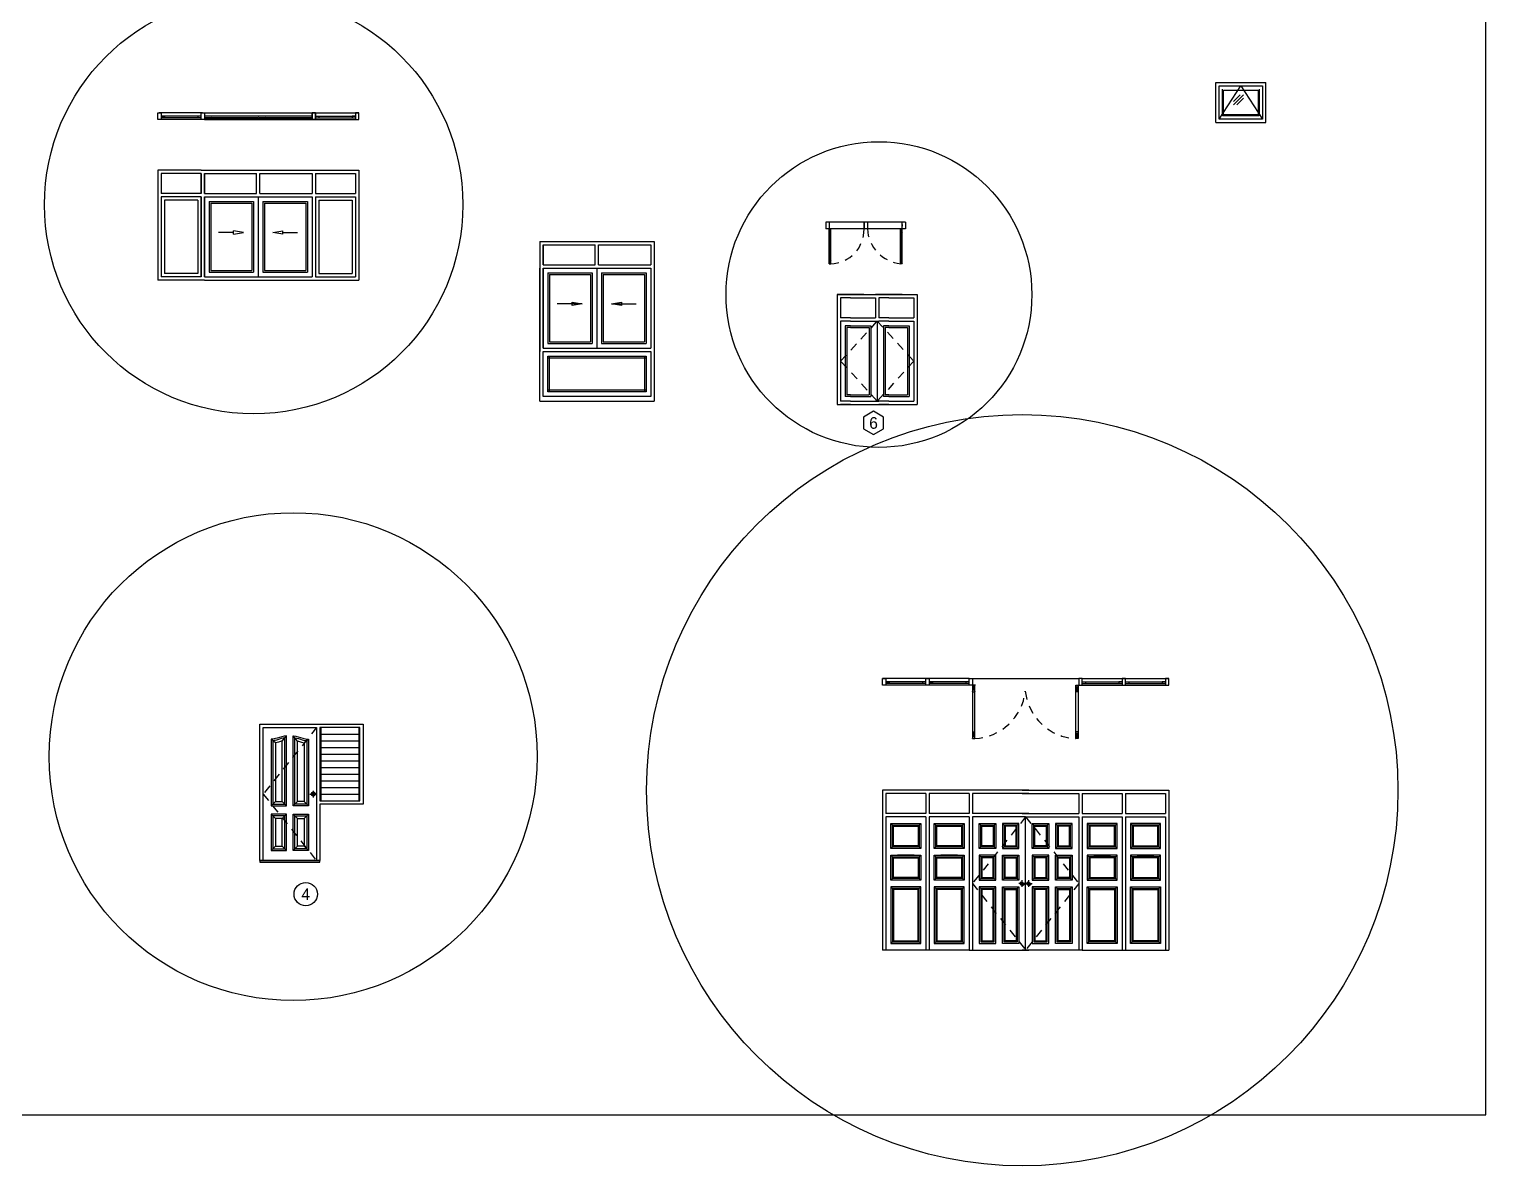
# Model space of a CAD drawing. Extents: x -287 to -119, y -973 to -362.
# Drawn here: x -241.59 to -219.71, y -503.31 to -486.24 of the extents above; entities that cross this region are included whole.
import ezdxf
from ezdxf.enums import TextEntityAlignment as Align

# ---------------------------------------------------------------- set-up
doc = ezdxf.new("R2010")
doc.units = 0
doc.header["$MEASUREMENT"] = 0
doc.linetypes.add('HIDDEN2', pattern=[0.1875, 0.125, -0.0625])
doc.layers.get('0').update_dxf_attribs({"linetype": 'CONTINUOUS'})
for name, color, linetype in [('D-W', 4, 'CONTINUOUS'), ('Hat', 14, 'CONTINUOUS'), ('tree', 8, 'CONTINUOUS'), ('TXT', 6, 'CONTINUOUS'), ('WAL', 7, 'CONTINUOUS')]:
    doc.layers.add(name, color=color, linetype=linetype)
doc.styles.add('ROMANS', font='thai-a.shx')
doc.dimstyles.new('DIM2-100', dxfattribs={"dimtxt": 0.2, "dimasz": 0.15, "dimexe": 0.2, "dimexo": 0.2, "dimgap": 0.09, "dimtad": 1, "dimzin": 0, "dimdsep": 46, "dimtxsty": 'ROMANS', "dimblk1": 'DOT', "dimsah": 1, "dimcen": 0.09, "dimclrd": 8, "dimclre": 8, "dimclrt": 6, "dimadec": 0, "dimazin": 0, "dimtfac": 1, "dimtofl": 0, "dimtmove": 1, "dimatfit": 3, "dimldrblk": 'DOT', "dimfxl": 1, "dimtolj": 1, "dimtzin": 0, "dimarcsym": 0})

# ---------------------------------------------------------------- blocks, each defined once
blk = doc.blocks.new('154')
at = {"layer": 'tree', "color": 8}
for p, q in [((-328.435, -551.197), (-328.435, -551.172)), ((-328.335, -551.172), (-328.435, -551.197)), ((-328.335, -551.197), (-328.435, -551.172)), ((-328.435, -551.172), (-327.636, -551.172)), ((-327.636, -551.197), (-328.435, -551.197)), ((-328.335, -551.197), (-328.335, -551.172)), ((-327.736, -551.172), (-327.636, -551.197)), ((-327.636, -551.172), (-327.736, -551.197)), ((-327.736, -551.172), (-327.736, -551.197)), ((-327.636, -551.172), (-327.636, -551.197)), ((-327.522, -551.172), (-327.622, -551.197)), ((-327.522, -551.197), (-327.622, -551.172)), ((-327.622, -551.197), (-327.622, -551.172)), ((-327.622, -551.172), (-326.822, -551.172)), ((-326.822, -551.197), (-327.622, -551.197)), ((-327.522, -551.197), (-327.522, -551.172)), ((-326.922, -551.172), (-326.822, -551.197)), ((-326.822, -551.172), (-326.922, -551.197)), ((-326.922, -551.172), (-326.922, -551.197))]:
    blk.add_line(p, q, dxfattribs=at)
for points in [[(-328.492, -551.105), (-328.442, -551.105), (-328.442, -551.205), (-328.492, -551.205)], [(-326.822, -551.105), (-326.772, -551.105), (-326.772, -551.205), (-326.822, -551.205)]]:
    blk.add_lwpolyline(points, close=True, dxfattribs=at)
at = {"layer": 'WAL'}
for p, q in [((-328.492, -551.105), (-326.772, -551.105)), ((-326.822, -551.155), (-328.442, -551.155)), ((-328.442, -551.205), (-326.822, -551.205)), ((-328.332, -551.105), (-327.132, -551.105)), ((-327.636, -551.172), (-327.636, -551.197)), ((-327.622, -551.197), (-327.622, -551.172))]:
    blk.add_line(p, q, dxfattribs=at)
blk = doc.blocks.new('12365')
at = {"layer": 'D-W', "color": 8}
for p, q in [((49.272, -570.891), (48.672, -570.891)), ((49.272, -570.916), (48.672, -570.916)), ((50.992, -570.891), (51.592, -570.891)), ((50.992, -570.916), (51.592, -570.916))]:
    blk.add_line(p, q, dxfattribs=at)
at = {"layer": 'WAL'}
for p, q in [((49.292, -570.841), (48.642, -570.841)), ((49.292, -570.941), (48.642, -570.941)), ((48.672, -570.891), (48.722, -570.891)), ((48.722, -570.891), (48.722, -570.916)), ((49.272, -570.891), (49.222, -570.891)), ((49.222, -570.891), (49.222, -570.916)), ((49.387, -570.941), (49.292, -570.941)), ((49.387, -570.941), (49.292, -570.941)), ((49.342, -570.841), (50.942, -570.841)), ((50.897, -570.941), (50.992, -570.941)), ((50.897, -570.941), (50.992, -570.941)), ((50.992, -570.841), (51.642, -570.841)), ((50.992, -570.891), (51.042, -570.891)), ((50.992, -570.941), (51.642, -570.941)), ((51.042, -570.891), (51.042, -570.916)), ((51.592, -570.891), (51.542, -570.891)), ((51.542, -570.891), (51.542, -570.916))]:
    blk.add_line(p, q, dxfattribs=at)
at = {"layer": 'WAL', "color": 4}
for points in [[(48.622, -570.841), (48.672, -570.841), (48.672, -570.941), (48.622, -570.941)], [(49.272, -570.841), (49.322, -570.841), (49.322, -570.941), (49.272, -570.941)], [(49.272, -570.841), (49.322, -570.841), (49.322, -570.941), (49.272, -570.941)], [(50.992, -570.841), (50.942, -570.841), (50.942, -570.941), (50.992, -570.941)], [(51.642, -570.841), (51.592, -570.841), (51.592, -570.941), (51.642, -570.941)]]:
    blk.add_lwpolyline(points, close=True, dxfattribs=at)
at = {"layer": 'WAL'}
blk.add_blockref('154', (377.764, -19.736), dxfattribs=at)
blk = doc.blocks.new('_ClosedBlank')
at = {"color": 0, "linetype": 'ByBlock', "lineweight": -2}
for p, q in [((-1, 0.17), (0, 0)), ((-1, 0.17), (-1, -0.17)), ((0, 0), (-1, -0.17))]:
    blk.add_line(p, q, dxfattribs=at)
blk = doc.blocks.new('2135')
at = {"layer": 'D-W'}
for p, q in [((-453.243, -551.426), (-453.843, -551.426)), ((-453.243, -552.526), (-453.243, -551.426)), ((-453.193, -551.376), (-453.193, -552.576)), ((-453.843, -552.526), (-453.243, -552.526)), ((-453.193, -552.576), (-453.843, -552.576))]:
    blk.add_line(p, q, dxfattribs=at)
at = {"layer": 'D-W', "color": 8}
for p, q in [((-453.828, -551.426), (-453.828, -552.526)), ((-453.258, -551.426), (-453.258, -552.526)), ((-454.508, -551.659), (-454.573, -551.601)), ((-454.408, -551.63), (-454.343, -551.554)), ((-454.178, -551.63), (-454.243, -551.554)), ((-454.078, -551.659), (-454.013, -551.601)), ((-453.843, -551.526), (-453.243, -551.526)), ((-453.843, -551.626), (-453.243, -551.626)), ((-453.843, -551.726), (-453.243, -551.726)), ((-453.843, -551.826), (-453.243, -551.826)), ((-453.843, -551.926), (-453.243, -551.926)), ((-453.843, -552.026), (-453.243, -552.026)), ((-453.843, -552.126), (-453.243, -552.126)), ((-453.943, -552.376), (-453.943, -552.476)), ((-453.843, -552.226), (-453.243, -552.226)), ((-453.843, -552.326), (-453.243, -552.326)), ((-454.508, -552.536), (-454.573, -552.601)), ((-454.408, -552.536), (-454.343, -552.601)), ((-454.178, -552.536), (-454.243, -552.601)), ((-454.078, -552.536), (-454.013, -552.601)), ((-453.993, -552.426), (-453.893, -552.426)), ((-453.843, -552.426), (-453.243, -552.426)), ((-454.508, -552.791), (-454.573, -552.726)), ((-454.408, -552.791), (-454.343, -552.726)), ((-454.178, -552.791), (-454.243, -552.726)), ((-454.078, -552.791), (-454.013, -552.726)), ((-454.508, -553.211), (-454.573, -553.276)), ((-454.408, -553.211), (-454.343, -553.276)), ((-454.178, -553.211), (-454.243, -553.276)), ((-454.078, -553.211), (-454.013, -553.276))]:
    blk.add_line(p, q, dxfattribs=at)
at = {"layer": 'D-W'}
for points in [[(-454.693, -553.426), (-454.743, -553.426), (-454.743, -551.376), (-453.193, -551.376)], [(-453.843, -551.426), (-453.843, -552.526)], [(-453.843, -552.576), (-453.843, -553.426), (-453.893, -553.426)]]:
    blk.add_lwpolyline(points, dxfattribs=at)
for points in [[(-453.893, -553.426), (-454.693, -553.426), (-454.693, -551.426), (-453.893, -551.426)], [(-454.343, -552.726), (-454.573, -552.726), (-454.573, -553.276), (-454.343, -553.276)], [(-454.243, -552.726), (-454.013, -552.726), (-454.013, -553.276), (-454.243, -553.276)]]:
    blk.add_lwpolyline(points, close=True, dxfattribs=at)
at = {"layer": 'D-W', "color": 8, "linetype": 'HIDDEN2'}
blk.add_lwpolyline([(-453.893, -551.426), (-454.693, -552.426), (-453.893, -553.426)], dxfattribs=at)
at = {"layer": 'D-W'}
for points in [[(-454.343, -551.554, 0.065894), (-454.487, -551.586, -0.071333), (-454.573, -551.601), (-454.573, -552.601), (-454.343, -552.601)], [(-454.243, -551.554, -0.065894), (-454.1, -551.586, 0.071333), (-454.013, -551.601), (-454.013, -552.601), (-454.243, -552.601)]]:
    blk.add_lwpolyline(points, format="xyb", close=True, dxfattribs=at)
at = {"layer": 'D-W', "color": 8}
for points in [[(-454.368, -551.582, 0.053231), (-454.479, -551.61, -0.053507), (-454.548, -551.625), (-454.548, -552.576), (-454.368, -552.576)], [(-454.408, -551.63, 0.030061), (-454.465, -551.647, -0.029782), (-454.508, -551.659), (-454.508, -552.536), (-454.408, -552.536)], [(-454.218, -551.582, -0.053231), (-454.108, -551.61, 0.053507), (-454.038, -551.625), (-454.038, -552.576), (-454.218, -552.576)], [(-454.178, -551.63, -0.030061), (-454.121, -551.647, 0.029782), (-454.078, -551.659), (-454.078, -552.536), (-454.178, -552.536)]]:
    blk.add_lwpolyline(points, format="xyb", close=True, dxfattribs=at)
for points in [[(-454.368, -552.751), (-454.548, -552.751), (-454.548, -553.251), (-454.368, -553.251)], [(-454.408, -552.791), (-454.508, -552.791), (-454.508, -553.211), (-454.408, -553.211)], [(-454.218, -552.751), (-454.038, -552.751), (-454.038, -553.251), (-454.218, -553.251)], [(-454.178, -552.791), (-454.078, -552.791), (-454.078, -553.211), (-454.178, -553.211)]]:
    blk.add_lwpolyline(points, close=True, dxfattribs=at)
for radius in [0.03, 0.015]:
    blk.add_circle((-453.943, -552.426), radius, dxfattribs=at)
at = {"layer": 'WAL'}
for p, q in [((-454.743, -553.426), (-454.743, -553.451)), ((-454.743, -553.426), (-453.859, -553.426)), ((-454.743, -553.451), (-453.843, -553.451)), ((-453.843, -553.451), (-453.843, -553.426))]:
    blk.add_line(p, q, dxfattribs=at)
blk = doc.blocks.new('23656')
at = {"color": 8}
for p, q in [((62.11, -571.865), (62.11, -571.965)), ((62.16, -571.865), (62.16, -571.965)), ((62.173, -572.015), (62.173, -572.44)), ((62.685, -571.965), (62.685, -571.865)), ((62.685, -571.865), (62.685, -571.965)), ((62.735, -571.865), (62.735, -571.965)), ((62.735, -571.865), (62.735, -571.965)), ((63.248, -572.015), (63.248, -572.44)), ((63.26, -571.965), (63.26, -571.865)), ((63.31, -571.865), (63.31, -571.965))]:
    blk.add_line(p, q, dxfattribs=at)
at = {"layer": 'D-W'}
for p, q in [((62.16, -572.49), (62.16, -571.965)), ((62.185, -572.49), (62.185, -571.965)), ((63.235, -572.49), (63.235, -571.965)), ((63.26, -572.49), (63.26, -571.965))]:
    blk.add_line(p, q, dxfattribs=at)
at = {"layer": 'D-W', "color": 8, "linetype": 'HIDDEN2'}
for centre, radius, start, end in [((62.172, -571.977), 0.514, 271.5185, 1.2759), ((63.29, -571.938), 0.555, 182.825, 264.3806)]:
    blk.add_arc(centre, radius, start, end, dxfattribs=at)
at = {"layer": 'WAL'}
for p, q in [((62.11, -571.865), (62.11, -571.965)), ((63.31, -571.865), (62.11, -571.865)), ((63.31, -571.965), (62.11, -571.965)), ((62.16, -571.903), (62.16, -571.928)), ((62.185, -572.015), (62.16, -571.965)), ((62.185, -571.965), (62.16, -572.015)), ((62.185, -572.015), (62.16, -572.015)), ((62.685, -571.865), (62.685, -571.965)), ((62.685, -571.903), (62.685, -571.928)), ((62.735, -571.903), (62.735, -571.928)), ((63.235, -572.015), (63.26, -571.965)), ((63.235, -571.965), (63.26, -572.015)), ((63.235, -572.015), (63.26, -572.015)), ((63.26, -571.903), (63.26, -571.928)), ((62.185, -572.44), (62.16, -572.49)), ((62.185, -572.49), (62.16, -572.44)), ((62.16, -572.44), (62.185, -572.44)), ((62.16, -572.49), (62.185, -572.49)), ((63.235, -572.44), (63.26, -572.49)), ((63.235, -572.49), (63.26, -572.44)), ((63.26, -572.44), (63.235, -572.44)), ((63.26, -572.49), (63.235, -572.49))]:
    blk.add_line(p, q, dxfattribs=at)
blk = doc.blocks.new('A$C53F6317C')
at = {"layer": 'D-W', "color": 8}
for p, q in [((0.1, 0.035), (0, 0)), ((0, 0.035), (0.1, 0))]:
    blk.add_line(p, q, dxfattribs=at)
at = {"layer": 'D-W'}
blk.add_line((0.1, 0.035), (0.1, 0), dxfattribs=at)
blk = doc.blocks.new('65932')
at = {"layer": 'D-W', "color": 8}
for p, q in [((60.294, -576.822), (59.694, -576.822)), ((60.294, -576.847), (59.694, -576.847)), ((60.944, -576.822), (60.344, -576.822)), ((60.944, -576.847), (60.344, -576.847)), ((62.644, -576.822), (63.244, -576.822)), ((62.644, -576.847), (63.244, -576.847)), ((63.294, -576.822), (63.894, -576.822)), ((63.294, -576.847), (63.894, -576.847))]:
    blk.add_line(p, q, dxfattribs=at)
at = {"layer": 'D-W'}
for points in [[(60.994, -576.872), (60.994, -577.672), (61.029, -577.672), (61.029, -576.872)], [(62.584, -576.872), (62.584, -577.672), (62.549, -577.672), (62.549, -576.872)]]:
    blk.add_lwpolyline(points, close=True, dxfattribs=at)
at = {"layer": 'D-W', "color": 8, "linetype": 'HIDDEN2'}
for centre, start, end in [((60.993, -576.872), 272.5623, 353.5585), ((62.585, -576.872), 186.4415, 267.4377)]:
    blk.add_arc(centre, 0.801, start, end, dxfattribs=at)
at = {"layer": 'WAL'}
for p, q in [((60.294, -576.772), (59.644, -576.772)), ((60.294, -576.872), (59.644, -576.872)), ((59.694, -576.822), (59.744, -576.822)), ((59.744, -576.822), (59.744, -576.847)), ((60.294, -576.822), (60.244, -576.822)), ((60.244, -576.822), (60.244, -576.847)), ((60.944, -576.772), (60.294, -576.772)), ((60.944, -576.872), (60.294, -576.872)), ((60.344, -576.822), (60.394, -576.822)), ((60.394, -576.822), (60.394, -576.847)), ((60.944, -576.822), (60.894, -576.822)), ((60.894, -576.822), (60.894, -576.847)), ((61.039, -576.872), (60.944, -576.872)), ((61.039, -576.872), (60.944, -576.872)), ((60.994, -576.772), (62.594, -576.772)), ((62.549, -576.872), (62.644, -576.872)), ((62.549, -576.872), (62.644, -576.872)), ((62.644, -576.772), (63.294, -576.772)), ((62.644, -576.822), (62.694, -576.822)), ((62.644, -576.872), (63.294, -576.872)), ((62.694, -576.822), (62.694, -576.847)), ((63.244, -576.822), (63.194, -576.822)), ((63.194, -576.822), (63.194, -576.847)), ((63.294, -576.772), (63.944, -576.772)), ((63.294, -576.822), (63.344, -576.822)), ((63.294, -576.872), (63.944, -576.872)), ((63.344, -576.822), (63.344, -576.847)), ((63.894, -576.822), (63.844, -576.822)), ((63.844, -576.822), (63.844, -576.847))]:
    blk.add_line(p, q, dxfattribs=at)
at = {"layer": 'WAL', "color": 4}
for points in [[(59.644, -576.772), (59.694, -576.772), (59.694, -576.872), (59.644, -576.872)], [(60.294, -576.772), (60.344, -576.772), (60.344, -576.872), (60.294, -576.872)], [(60.944, -576.772), (60.994, -576.772), (60.994, -576.872), (60.944, -576.872)], [(60.944, -576.772), (60.994, -576.772), (60.994, -576.872), (60.944, -576.872)], [(62.644, -576.772), (62.594, -576.772), (62.594, -576.872), (62.644, -576.872)], [(63.294, -576.772), (63.244, -576.772), (63.244, -576.872), (63.294, -576.872)], [(63.944, -576.772), (63.894, -576.772), (63.894, -576.872), (63.944, -576.872)]]:
    blk.add_lwpolyline(points, close=True, dxfattribs=at)
at = {"layer": 'D-W', "extrusion": (0, 0, -1), "zscale": -1, "rotation": 270}
blk.add_blockref('A$C53F6317C', (-61.029, -576.872), dxfattribs=at)
at = {"layer": 'D-W', "extrusion": (0, 0, -1), "xscale": -1, "zscale": -1, "rotation": 90}
blk.add_blockref('A$C53F6317C', (-62.549, -576.872), dxfattribs=at)
at = {"layer": 'D-W', "rotation": 90}
blk.add_blockref('A$C53F6317C', (61.029, -577.672), dxfattribs=at)
at = {"layer": 'D-W', "xscale": -1, "rotation": 270}
blk.add_blockref('A$C53F6317C', (62.549, -577.672), dxfattribs=at)
blk = doc.blocks.new('_DOT')
at = {"color": 0, "linetype": 'ByBlock'}
blk.add_line((-0.5, 0), (-1, 0), dxfattribs=at)
at = {"color": 0, "linetype": 'ByBlock', "const_width": 0.5}
blk.add_lwpolyline([(-0.25, 0, 1), (0.25, 0, 1)], format="xyb", close=True, dxfattribs=at)

msp = doc.modelspace()

# ---------------------------------------------------------------- linework, layer by layer
at = {"ltscale": 0.25}
for p, q in [((-223.7676, -487.6408), (-223.7676, -487.0408)), ((-223.6526, -487.5258), (-223.6526, -487.1558)), ((-223.6526, -487.1558), (-223.1326, -487.1558)), ((-223.1326, -487.1558), (-223.1326, -487.5258)), ((-223.0176, -487.6408), (-223.0176, -487.0408)), ((-223.1326, -487.5258), (-223.6526, -487.5258))]:
    msp.add_line(p, q, dxfattribs=at)
at = {"color": 8, "ltscale": 0.25}
for p, q in [((-223.7676, -487.5908), (-223.7676, -487.0908)), ((-223.7176, -487.5908), (-223.7176, -487.0908)), ((-223.7176, -487.0908), (-223.0676, -487.0908)), ((-223.0676, -487.0908), (-223.0676, -487.5908)), ((-223.0676, -487.5908), (-223.7176, -487.5908))]:
    msp.add_line(p, q, dxfattribs=at)
at = {"color": 15}
for p, q in [((-223.6676, -487.5408), (-223.6676, -487.1408)), ((-223.1176, -487.1408), (-223.1176, -487.5408)), ((-223.5042, -487.3777), (-223.3542, -487.2277)), ((-223.5042, -487.3277), (-223.4042, -487.2277)), ((-223.4542, -487.3777), (-223.3542, -487.2777)), ((-223.1176, -487.5408), (-223.6676, -487.5408))]:
    msp.add_line(p, q, dxfattribs=at)
at = {"layer": 'D-W'}
for p, q in [((-239.6076, -488.4105), (-239.6076, -488.7105)), ((-238.1876, -488.3605), (-237.2876, -488.3605)), ((-236.6876, -488.4105), (-236.6876, -488.7105)), ((-239.6576, -488.7105), (-239.6576, -490.0105)), ((-236.6376, -488.7105), (-236.6376, -490.0105)), ((-239.6076, -488.7605), (-239.6076, -489.9605)), ((-237.2876, -488.7605), (-237.2876, -489.9605)), ((-236.6876, -488.7605), (-236.6876, -489.9605)), ((-226.5738, -497.6718), (-227.4738, -497.6718)), ((-226.6738, -497.6718), (-225.7738, -497.6718)), ((-228.7238, -497.7218), (-228.7238, -498.0218)), ((-228.0738, -497.7218), (-228.0738, -498.0218)), ((-227.4238, -497.7218), (-227.4238, -498.0218)), ((-226.5738, -497.7218), (-227.4238, -497.7218)), ((-226.6738, -497.7218), (-225.8238, -497.7218)), ((-225.8238, -497.7218), (-225.8238, -498.0218)), ((-225.1738, -497.7218), (-225.1738, -498.0218)), ((-224.5238, -497.7218), (-224.5238, -498.0218)), ((-228.7738, -498.0218), (-228.7738, -500.0718)), ((-228.7238, -498.0718), (-228.7238, -500.0718)), ((-228.1238, -498.0718), (-228.1238, -500.0718)), ((-228.0738, -498.0718), (-228.0738, -500.0718)), ((-227.4738, -498.0718), (-227.4738, -500.0718)), ((-226.5738, -498.0218), (-227.4238, -498.0218)), ((-226.6238, -498.0718), (-227.4238, -498.0718)), ((-227.4238, -498.0718), (-227.4238, -500.0718)), ((-226.6738, -498.0218), (-225.8238, -498.0218)), ((-226.6238, -500.0718), (-226.6238, -498.0718)), ((-226.6238, -500.0718), (-226.6238, -498.0718)), ((-226.6238, -498.0718), (-225.8238, -498.0718)), ((-225.8238, -498.0718), (-225.8238, -500.0718)), ((-225.7738, -498.0718), (-225.7738, -500.0718)), ((-225.1738, -498.0718), (-225.1738, -500.0718)), ((-225.1238, -498.0718), (-225.1238, -500.0718)), ((-224.5238, -498.0718), (-224.5238, -500.0718)), ((-224.4738, -498.0218), (-224.4738, -500.0718)), ((-228.6488, -498.1718), (-228.1988, -498.1718)), ((-228.6488, -498.5468), (-228.6488, -498.1718)), ((-228.1988, -498.1718), (-228.1988, -498.5468)), ((-227.9988, -498.1718), (-227.5488, -498.1718)), ((-227.9988, -498.5468), (-227.9988, -498.1718)), ((-227.5488, -498.1718), (-227.5488, -498.5468)), ((-227.3238, -498.1718), (-227.0738, -498.1718)), ((-227.3238, -498.5468), (-227.3238, -498.1718)), ((-227.0738, -498.1718), (-227.0738, -498.5468)), ((-226.7238, -498.1718), (-226.9738, -498.1718)), ((-226.9738, -498.1718), (-226.9738, -498.5468)), ((-226.7238, -498.5468), (-226.7238, -498.1718)), ((-226.5238, -498.1718), (-226.2738, -498.1718)), ((-226.5238, -498.5468), (-226.5238, -498.1718)), ((-226.2738, -498.1718), (-226.2738, -498.5468)), ((-225.9238, -498.1718), (-226.1738, -498.1718)), ((-226.1738, -498.1718), (-226.1738, -498.5468)), ((-225.9238, -498.5468), (-225.9238, -498.1718)), ((-225.2488, -498.1718), (-225.6988, -498.1718)), ((-225.6988, -498.1718), (-225.6988, -498.5468)), ((-225.2488, -498.5468), (-225.2488, -498.1718)), ((-224.5988, -498.1718), (-225.0488, -498.1718)), ((-225.0488, -498.1718), (-225.0488, -498.5468)), ((-224.5988, -498.5468), (-224.5988, -498.1718)), ((-228.1988, -498.5468), (-228.6488, -498.5468)), ((-227.5488, -498.5468), (-227.9988, -498.5468)), ((-227.0738, -498.5468), (-227.3238, -498.5468)), ((-226.9738, -498.5468), (-226.7238, -498.5468)), ((-226.2738, -498.5468), (-226.5238, -498.5468)), ((-226.1738, -498.5468), (-225.9238, -498.5468)), ((-225.6988, -498.5468), (-225.2488, -498.5468)), ((-225.0488, -498.5468), (-224.5988, -498.5468)), ((-228.6488, -498.6468), (-228.1988, -498.6468)), ((-228.6488, -499.0218), (-228.6488, -498.6468)), ((-228.2988, -498.6468), (-228.5488, -498.6468)), ((-228.1988, -498.6468), (-228.1988, -499.0218)), ((-227.9988, -498.6468), (-227.5488, -498.6468)), ((-227.9988, -499.0218), (-227.9988, -498.6468)), ((-227.6488, -498.6468), (-227.8988, -498.6468)), ((-227.5488, -498.6468), (-227.5488, -499.0218)), ((-227.0738, -498.6468), (-227.3238, -498.6468)), ((-227.3238, -498.6468), (-227.3238, -499.0218)), ((-227.0738, -499.0218), (-227.0738, -498.6468)), ((-226.9738, -499.0218), (-226.9738, -498.6468)), ((-226.9738, -498.6468), (-226.7238, -498.6468)), ((-226.7238, -498.6468), (-226.7238, -499.0218)), ((-226.2738, -498.6468), (-226.5238, -498.6468)), ((-226.5238, -498.6468), (-226.5238, -499.0218)), ((-226.2738, -499.0218), (-226.2738, -498.6468)), ((-226.1738, -499.0218), (-226.1738, -498.6468)), ((-226.1738, -498.6468), (-225.9238, -498.6468)), ((-225.9238, -498.6468), (-225.9238, -499.0218)), ((-225.2488, -498.6468), (-225.6988, -498.6468)), ((-225.6988, -498.6468), (-225.6988, -499.0218)), ((-225.5988, -498.6468), (-225.3488, -498.6468)), ((-225.2488, -499.0218), (-225.2488, -498.6468)), ((-224.5988, -498.6468), (-225.0488, -498.6468)), ((-225.0488, -498.6468), (-225.0488, -499.0218)), ((-224.9488, -498.6468), (-224.6988, -498.6468)), ((-224.5988, -499.0218), (-224.5988, -498.6468)), ((-228.1988, -499.0218), (-228.6488, -499.0218)), ((-228.1988, -499.1218), (-228.6488, -499.1218)), ((-228.6488, -499.1218), (-228.6488, -499.9718)), ((-228.6488, -499.1218), (-228.6488, -499.9718)), ((-228.1988, -499.9718), (-228.1988, -499.1218)), ((-228.1988, -499.9718), (-228.1988, -499.1218)), ((-227.5488, -499.0218), (-227.9988, -499.0218)), ((-227.5488, -499.1218), (-227.9988, -499.1218)), ((-227.9988, -499.1218), (-227.9988, -499.9718)), ((-227.5488, -499.9718), (-227.5488, -499.1218)), ((-227.3238, -499.0218), (-227.0738, -499.0218)), ((-227.0738, -499.1218), (-227.3238, -499.1218)), ((-227.3238, -499.1218), (-227.3238, -499.9718)), ((-227.0738, -499.9718), (-227.0738, -499.1218)), ((-226.7238, -499.0218), (-226.9738, -499.0218)), ((-226.9738, -499.9718), (-226.9738, -499.1218)), ((-226.9738, -499.1218), (-226.7238, -499.1218)), ((-226.7238, -499.1218), (-226.7238, -499.9718)), ((-226.5238, -499.0218), (-226.2738, -499.0218)), ((-226.2738, -499.1218), (-226.5238, -499.1218)), ((-226.5238, -499.1218), (-226.5238, -499.9718)), ((-226.2738, -499.9718), (-226.2738, -499.1218)), ((-225.9238, -499.0218), (-226.1738, -499.0218)), ((-226.1738, -499.9718), (-226.1738, -499.1218)), ((-226.1738, -499.1218), (-225.9238, -499.1218)), ((-225.9238, -499.1218), (-225.9238, -499.9718)), ((-225.6988, -499.0218), (-225.2488, -499.0218)), ((-225.6988, -499.9718), (-225.6988, -499.1218)), ((-225.6988, -499.1218), (-225.2488, -499.1218)), ((-225.2488, -499.1218), (-225.2488, -499.9718)), ((-225.0488, -499.0218), (-224.5988, -499.0218)), ((-225.0488, -499.9718), (-225.0488, -499.1218)), ((-225.0488, -499.1218), (-224.5988, -499.1218)), ((-225.0488, -499.9718), (-225.0488, -499.1218)), ((-224.5988, -499.1218), (-224.5988, -499.9718)), ((-224.5988, -499.1218), (-224.5988, -499.9718)), ((-228.6488, -499.9718), (-228.1988, -499.9718)), ((-227.9988, -499.9718), (-227.5488, -499.9718)), ((-227.4738, -500.0718), (-226.5738, -500.0718)), ((-227.4238, -500.0718), (-226.6238, -500.0718)), ((-227.3238, -499.9718), (-227.0738, -499.9718)), ((-226.7238, -499.9718), (-226.9738, -499.9718)), ((-225.7738, -500.0718), (-226.6738, -500.0718)), ((-225.8238, -500.0718), (-226.6238, -500.0718)), ((-226.5238, -499.9718), (-226.2738, -499.9718)), ((-225.9238, -499.9718), (-226.1738, -499.9718)), ((-225.2488, -499.9718), (-225.6988, -499.9718)), ((-224.5988, -499.9718), (-225.0488, -499.9718))]:
    msp.add_line(p, q, dxfattribs=at)
at = {"layer": 'D-W', "color": 8, "linetype": 'HIDDEN2'}
for p, q in [((-229.402, -491.227), (-228.852, -490.627)), ((-228.852, -490.627), (-228.302, -491.227)), ((-228.852, -491.827), (-229.402, -491.227)), ((-228.302, -491.227), (-228.852, -491.827)), ((-226.6238, -498.0718), (-227.4238, -499.0718)), ((-226.6238, -498.0718), (-225.8238, -499.0718)), ((-227.4238, -499.0718), (-226.6238, -500.0718)), ((-226.6238, -499.0718), (-226.7238, -499.0718)), ((-226.6738, -499.1218), (-226.6738, -499.0218)), ((-226.6238, -499.0718), (-226.5238, -499.0718)), ((-225.8238, -499.0718), (-226.6238, -500.0718)), ((-226.5738, -499.1218), (-226.5738, -499.0218))]:
    msp.add_line(p, q, dxfattribs=at)
at = {"layer": 'D-W', "color": 8}
for p, q in [((-228.6238, -498.1968), (-228.6488, -498.1718)), ((-228.6238, -498.1968), (-228.2238, -498.1968)), ((-228.6238, -498.5218), (-228.6238, -498.1968)), ((-228.6088, -498.2118), (-228.2388, -498.2118)), ((-228.6088, -498.5068), (-228.6088, -498.2118)), ((-228.2388, -498.2118), (-228.2388, -498.5068)), ((-228.2238, -498.1968), (-228.1988, -498.1718)), ((-228.2238, -498.1968), (-228.2238, -498.5218)), ((-227.9738, -498.1968), (-227.9988, -498.1718)), ((-227.9738, -498.1968), (-227.5738, -498.1968)), ((-227.9738, -498.5218), (-227.9738, -498.1968)), ((-227.9588, -498.2118), (-227.5888, -498.2118)), ((-227.9588, -498.5068), (-227.9588, -498.2118)), ((-227.5888, -498.2118), (-227.5888, -498.5068)), ((-227.5738, -498.1968), (-227.5488, -498.1718)), ((-227.5738, -498.1968), (-227.5738, -498.5218)), ((-227.2988, -498.1968), (-227.3238, -498.1718)), ((-227.2988, -498.1968), (-227.0988, -498.1968)), ((-227.2988, -498.5218), (-227.2988, -498.1968)), ((-227.2838, -498.2118), (-227.1138, -498.2118)), ((-227.2838, -498.5068), (-227.2838, -498.2118)), ((-227.1138, -498.2118), (-227.1138, -498.5068)), ((-227.0988, -498.1968), (-227.0738, -498.1718)), ((-227.0988, -498.1968), (-227.0988, -498.5218)), ((-226.9488, -498.1968), (-226.9738, -498.1718)), ((-226.7488, -498.1968), (-226.9488, -498.1968)), ((-226.9488, -498.1968), (-226.9488, -498.5218)), ((-226.7638, -498.2118), (-226.9338, -498.2118)), ((-226.9338, -498.2118), (-226.9338, -498.5068)), ((-226.7638, -498.5068), (-226.7638, -498.2118)), ((-226.7488, -498.1968), (-226.7238, -498.1718)), ((-226.7488, -498.5218), (-226.7488, -498.1968)), ((-226.4988, -498.1968), (-226.5238, -498.1718)), ((-226.4988, -498.1968), (-226.2988, -498.1968)), ((-226.4988, -498.5218), (-226.4988, -498.1968)), ((-226.4838, -498.2118), (-226.3138, -498.2118)), ((-226.4838, -498.5068), (-226.4838, -498.2118)), ((-226.3138, -498.2118), (-226.3138, -498.5068)), ((-226.2988, -498.1968), (-226.2738, -498.1718)), ((-226.2988, -498.1968), (-226.2988, -498.5218)), ((-226.1488, -498.1968), (-226.1738, -498.1718)), ((-225.9488, -498.1968), (-226.1488, -498.1968)), ((-226.1488, -498.1968), (-226.1488, -498.5218)), ((-225.9638, -498.2118), (-226.1338, -498.2118)), ((-226.1338, -498.2118), (-226.1338, -498.5068)), ((-225.9638, -498.5068), (-225.9638, -498.2118)), ((-225.9488, -498.1968), (-225.9238, -498.1718)), ((-225.9488, -498.5218), (-225.9488, -498.1968)), ((-225.6738, -498.1968), (-225.6988, -498.1718)), ((-225.2738, -498.1968), (-225.6738, -498.1968)), ((-225.6738, -498.1968), (-225.6738, -498.5218)), ((-225.2888, -498.2118), (-225.6588, -498.2118)), ((-225.6588, -498.2118), (-225.6588, -498.5068)), ((-225.2888, -498.5068), (-225.2888, -498.2118)), ((-225.2738, -498.1968), (-225.2488, -498.1718)), ((-225.2738, -498.5218), (-225.2738, -498.1968)), ((-225.0238, -498.1968), (-225.0488, -498.1718)), ((-224.6238, -498.1968), (-225.0238, -498.1968)), ((-225.0238, -498.1968), (-225.0238, -498.5218)), ((-224.6388, -498.2118), (-225.0088, -498.2118)), ((-225.0088, -498.2118), (-225.0088, -498.5068)), ((-224.6388, -498.5068), (-224.6388, -498.2118)), ((-224.6238, -498.1968), (-224.5988, -498.1718)), ((-224.6238, -498.5218), (-224.6238, -498.1968)), ((-228.6488, -498.5468), (-228.6238, -498.5218)), ((-228.2238, -498.5218), (-228.6238, -498.5218)), ((-228.2388, -498.5068), (-228.6088, -498.5068)), ((-228.2238, -498.5218), (-228.1988, -498.5468)), ((-227.9988, -498.5468), (-227.9738, -498.5218)), ((-227.5738, -498.5218), (-227.9738, -498.5218)), ((-227.5888, -498.5068), (-227.9588, -498.5068)), ((-227.5738, -498.5218), (-227.5488, -498.5468)), ((-227.3238, -498.5468), (-227.2988, -498.5218)), ((-227.0988, -498.5218), (-227.2988, -498.5218)), ((-227.1138, -498.5068), (-227.2838, -498.5068)), ((-227.0988, -498.5218), (-227.0738, -498.5468)), ((-226.9488, -498.5218), (-226.9738, -498.5468)), ((-226.9488, -498.5218), (-226.7488, -498.5218)), ((-226.9338, -498.5068), (-226.7638, -498.5068)), ((-226.7238, -498.5468), (-226.7488, -498.5218)), ((-226.5238, -498.5468), (-226.4988, -498.5218)), ((-226.2988, -498.5218), (-226.4988, -498.5218)), ((-226.3138, -498.5068), (-226.4838, -498.5068)), ((-226.2988, -498.5218), (-226.2738, -498.5468)), ((-226.1488, -498.5218), (-226.1738, -498.5468)), ((-226.1488, -498.5218), (-225.9488, -498.5218)), ((-226.1338, -498.5068), (-225.9638, -498.5068)), ((-225.9238, -498.5468), (-225.9488, -498.5218)), ((-225.6738, -498.5218), (-225.6988, -498.5468)), ((-225.6738, -498.5218), (-225.2738, -498.5218)), ((-225.6588, -498.5068), (-225.2888, -498.5068)), ((-225.2488, -498.5468), (-225.2738, -498.5218)), ((-225.0238, -498.5218), (-225.0488, -498.5468)), ((-225.0238, -498.5218), (-224.6238, -498.5218)), ((-225.0088, -498.5068), (-224.6388, -498.5068)), ((-224.5988, -498.5468), (-224.6238, -498.5218)), ((-228.6238, -498.6718), (-228.6488, -498.6468)), ((-228.6238, -498.6718), (-228.2238, -498.6718)), ((-228.6238, -498.9968), (-228.6238, -498.6718)), ((-228.6088, -498.6868), (-228.2388, -498.6868)), ((-228.6088, -498.9818), (-228.6088, -498.6868)), ((-228.2388, -498.6868), (-228.2388, -498.9818)), ((-228.2238, -498.6718), (-228.1988, -498.6468)), ((-228.2238, -498.6718), (-228.2238, -498.9968)), ((-227.9738, -498.6718), (-227.9988, -498.6468)), ((-227.9738, -498.6718), (-227.5738, -498.6718)), ((-227.9738, -498.9968), (-227.9738, -498.6718)), ((-227.9588, -498.6868), (-227.5888, -498.6868)), ((-227.9588, -498.9818), (-227.9588, -498.6868)), ((-227.5888, -498.6868), (-227.5888, -498.9818)), ((-227.5738, -498.6718), (-227.5488, -498.6468)), ((-227.5738, -498.6718), (-227.5738, -498.9968)), ((-227.3238, -498.6468), (-227.2988, -498.6718)), ((-227.0988, -498.6718), (-227.2988, -498.6718)), ((-227.2988, -498.6718), (-227.2988, -498.9968)), ((-227.1138, -498.6868), (-227.2838, -498.6868)), ((-227.2838, -498.6868), (-227.2838, -498.9818)), ((-227.1138, -498.9818), (-227.1138, -498.6868)), ((-227.0988, -498.6718), (-227.0738, -498.6468)), ((-227.0988, -498.9968), (-227.0988, -498.6718)), ((-226.9488, -498.6718), (-226.9738, -498.6468)), ((-226.9488, -498.9968), (-226.9488, -498.6718)), ((-226.9488, -498.6718), (-226.7488, -498.6718)), ((-226.9338, -498.9818), (-226.9338, -498.6868)), ((-226.9338, -498.6868), (-226.7638, -498.6868)), ((-226.7638, -498.6868), (-226.7638, -498.9818)), ((-226.7238, -498.6468), (-226.7488, -498.6718)), ((-226.7488, -498.6718), (-226.7488, -498.9968)), ((-226.5238, -498.6468), (-226.4988, -498.6718)), ((-226.2988, -498.6718), (-226.4988, -498.6718)), ((-226.4988, -498.6718), (-226.4988, -498.9968)), ((-226.3138, -498.6868), (-226.4838, -498.6868)), ((-226.4838, -498.6868), (-226.4838, -498.9818)), ((-226.3138, -498.9818), (-226.3138, -498.6868)), ((-226.2988, -498.6718), (-226.2738, -498.6468)), ((-226.2988, -498.9968), (-226.2988, -498.6718)), ((-226.1488, -498.6718), (-226.1738, -498.6468)), ((-226.1488, -498.9968), (-226.1488, -498.6718)), ((-226.1488, -498.6718), (-225.9488, -498.6718)), ((-226.1338, -498.9818), (-226.1338, -498.6868)), ((-226.1338, -498.6868), (-225.9638, -498.6868)), ((-225.9638, -498.6868), (-225.9638, -498.9818)), ((-225.9238, -498.6468), (-225.9488, -498.6718)), ((-225.9488, -498.6718), (-225.9488, -498.9968)), ((-225.6738, -498.6718), (-225.6988, -498.6468)), ((-225.2738, -498.6718), (-225.6738, -498.6718)), ((-225.6738, -498.6718), (-225.6738, -498.9968)), ((-225.2888, -498.6868), (-225.6588, -498.6868)), ((-225.6588, -498.6868), (-225.6588, -498.9818)), ((-225.2888, -498.9818), (-225.2888, -498.6868)), ((-225.2738, -498.6718), (-225.2488, -498.6468)), ((-225.2738, -498.9968), (-225.2738, -498.6718)), ((-225.0238, -498.6718), (-225.0488, -498.6468)), ((-224.6238, -498.6718), (-225.0238, -498.6718)), ((-225.0238, -498.6718), (-225.0238, -498.9968)), ((-224.6388, -498.6868), (-225.0088, -498.6868)), ((-225.0088, -498.6868), (-225.0088, -498.9818)), ((-224.6388, -498.9818), (-224.6388, -498.6868)), ((-224.6238, -498.6718), (-224.5988, -498.6468)), ((-224.6238, -498.9968), (-224.6238, -498.6718)), ((-228.6488, -499.0218), (-228.6238, -498.9968)), ((-228.2238, -498.9968), (-228.6238, -498.9968)), ((-228.2388, -498.9818), (-228.6088, -498.9818)), ((-228.2238, -498.9968), (-228.1988, -499.0218)), ((-227.9988, -499.0218), (-227.9738, -498.9968)), ((-227.5738, -498.9968), (-227.9738, -498.9968)), ((-227.5888, -498.9818), (-227.9588, -498.9818)), ((-227.5738, -498.9968), (-227.5488, -499.0218)), ((-227.2988, -498.9968), (-227.3238, -499.0218)), ((-227.2988, -498.9968), (-227.0988, -498.9968)), ((-227.2838, -498.9818), (-227.1138, -498.9818)), ((-227.0988, -498.9968), (-227.0738, -499.0218)), ((-226.9488, -498.9968), (-226.9738, -499.0218)), ((-226.7488, -498.9968), (-226.9488, -498.9968)), ((-226.7638, -498.9818), (-226.9338, -498.9818)), ((-226.7488, -498.9968), (-226.7238, -499.0218)), ((-226.4988, -498.9968), (-226.5238, -499.0218)), ((-226.4988, -498.9968), (-226.2988, -498.9968)), ((-226.4838, -498.9818), (-226.3138, -498.9818)), ((-226.2988, -498.9968), (-226.2738, -499.0218)), ((-226.1488, -498.9968), (-226.1738, -499.0218)), ((-225.9488, -498.9968), (-226.1488, -498.9968)), ((-225.9638, -498.9818), (-226.1338, -498.9818)), ((-225.9488, -498.9968), (-225.9238, -499.0218)), ((-225.6738, -498.9968), (-225.6988, -499.0218)), ((-225.6738, -498.9968), (-225.2738, -498.9968)), ((-225.6588, -498.9818), (-225.2888, -498.9818)), ((-225.2488, -499.0218), (-225.2738, -498.9968)), ((-225.0238, -498.9968), (-225.0488, -499.0218)), ((-225.0238, -498.9968), (-224.6238, -498.9968)), ((-225.0088, -498.9818), (-224.6388, -498.9818)), ((-224.5988, -499.0218), (-224.6238, -498.9968)), ((-228.6488, -499.1218), (-228.6238, -499.1468)), ((-228.2238, -499.1468), (-228.6238, -499.1468)), ((-228.6238, -499.1468), (-228.6238, -499.9468)), ((-228.6238, -499.1468), (-228.6238, -499.9468)), ((-228.2388, -499.1618), (-228.6088, -499.1618)), ((-228.6088, -499.1618), (-228.6088, -499.9318)), ((-228.6088, -499.1618), (-228.6088, -499.9318)), ((-228.2388, -499.9318), (-228.2388, -499.1618)), ((-228.2388, -499.9318), (-228.2388, -499.1618)), ((-228.2238, -499.1468), (-228.1988, -499.1218)), ((-228.2238, -499.9468), (-228.2238, -499.1468)), ((-228.2238, -499.9468), (-228.2238, -499.1468)), ((-227.9988, -499.1218), (-227.9738, -499.1468)), ((-227.5738, -499.1468), (-227.9738, -499.1468)), ((-227.9738, -499.1468), (-227.9738, -499.9468)), ((-227.5888, -499.1618), (-227.9588, -499.1618)), ((-227.9588, -499.1618), (-227.9588, -499.9318)), ((-227.5888, -499.9318), (-227.5888, -499.1618)), ((-227.5738, -499.1468), (-227.5488, -499.1218)), ((-227.5738, -499.9468), (-227.5738, -499.1468)), ((-227.3238, -499.1218), (-227.2988, -499.1468)), ((-227.0988, -499.1468), (-227.2988, -499.1468)), ((-227.2988, -499.1468), (-227.2988, -499.9468)), ((-227.1138, -499.1618), (-227.2838, -499.1618)), ((-227.2838, -499.1618), (-227.2838, -499.9318)), ((-227.1138, -499.9318), (-227.1138, -499.1618)), ((-227.0988, -499.1468), (-227.0738, -499.1218)), ((-227.0988, -499.9468), (-227.0988, -499.1468)), ((-226.9488, -499.1468), (-226.9738, -499.1218)), ((-226.9488, -499.9468), (-226.9488, -499.1468)), ((-226.9488, -499.1468), (-226.7488, -499.1468)), ((-226.9338, -499.9318), (-226.9338, -499.1618)), ((-226.9338, -499.1618), (-226.7638, -499.1618)), ((-226.7638, -499.1618), (-226.7638, -499.9318)), ((-226.7238, -499.1218), (-226.7488, -499.1468)), ((-226.7488, -499.1468), (-226.7488, -499.9468)), ((-226.5238, -499.1218), (-226.4988, -499.1468)), ((-226.2988, -499.1468), (-226.4988, -499.1468)), ((-226.4988, -499.1468), (-226.4988, -499.9468)), ((-226.3138, -499.1618), (-226.4838, -499.1618)), ((-226.4838, -499.1618), (-226.4838, -499.9318)), ((-226.3138, -499.9318), (-226.3138, -499.1618)), ((-226.2988, -499.1468), (-226.2738, -499.1218)), ((-226.2988, -499.9468), (-226.2988, -499.1468)), ((-226.1488, -499.1468), (-226.1738, -499.1218)), ((-226.1488, -499.9468), (-226.1488, -499.1468)), ((-226.1488, -499.1468), (-225.9488, -499.1468)), ((-226.1338, -499.9318), (-226.1338, -499.1618)), ((-226.1338, -499.1618), (-225.9638, -499.1618)), ((-225.9638, -499.1618), (-225.9638, -499.9318)), ((-225.9238, -499.1218), (-225.9488, -499.1468)), ((-225.9488, -499.1468), (-225.9488, -499.9468)), ((-225.6738, -499.1468), (-225.6988, -499.1218)), ((-225.6738, -499.9468), (-225.6738, -499.1468)), ((-225.6738, -499.1468), (-225.2738, -499.1468)), ((-225.6588, -499.9318), (-225.6588, -499.1618)), ((-225.6588, -499.1618), (-225.2888, -499.1618)), ((-225.2888, -499.1618), (-225.2888, -499.9318)), ((-225.2488, -499.1218), (-225.2738, -499.1468)), ((-225.2738, -499.1468), (-225.2738, -499.9468)), ((-225.0238, -499.1468), (-225.0488, -499.1218)), ((-225.0238, -499.9468), (-225.0238, -499.1468)), ((-225.0238, -499.1468), (-224.6238, -499.1468)), ((-225.0238, -499.9468), (-225.0238, -499.1468)), ((-225.0088, -499.9318), (-225.0088, -499.1618)), ((-225.0088, -499.1618), (-224.6388, -499.1618)), ((-225.0088, -499.9318), (-225.0088, -499.1618)), ((-224.6388, -499.1618), (-224.6388, -499.9318)), ((-224.6388, -499.1618), (-224.6388, -499.9318)), ((-224.5988, -499.1218), (-224.6238, -499.1468)), ((-224.6238, -499.1468), (-224.6238, -499.9468)), ((-224.6238, -499.1468), (-224.6238, -499.9468)), ((-228.6238, -499.9468), (-228.6488, -499.9718)), ((-228.6238, -499.9468), (-228.2238, -499.9468)), ((-228.6088, -499.9318), (-228.2388, -499.9318)), ((-228.2238, -499.9468), (-228.1988, -499.9718)), ((-227.9738, -499.9468), (-227.9988, -499.9718)), ((-227.9738, -499.9468), (-227.5738, -499.9468)), ((-227.9588, -499.9318), (-227.5888, -499.9318)), ((-227.5738, -499.9468), (-227.5488, -499.9718)), ((-227.2988, -499.9468), (-227.0988, -499.9468)), ((-227.2838, -499.9318), (-227.1138, -499.9318)), ((-226.7488, -499.9468), (-226.9488, -499.9468)), ((-226.7638, -499.9318), (-226.9338, -499.9318)), ((-226.4988, -499.9468), (-226.2988, -499.9468)), ((-226.4838, -499.9318), (-226.3138, -499.9318)), ((-225.9488, -499.9468), (-226.1488, -499.9468)), ((-225.9638, -499.9318), (-226.1338, -499.9318)), ((-225.6738, -499.9468), (-225.6988, -499.9718)), ((-225.2738, -499.9468), (-225.6738, -499.9468)), ((-225.2888, -499.9318), (-225.6588, -499.9318)), ((-225.2738, -499.9468), (-225.2488, -499.9718)), ((-225.0238, -499.9468), (-225.0488, -499.9718)), ((-224.6238, -499.9468), (-225.0238, -499.9468)), ((-224.6388, -499.9318), (-225.0088, -499.9318)), ((-224.6238, -499.9468), (-224.5988, -499.9718))]:
    msp.add_line(p, q, dxfattribs=at)
at = {"layer": 'D-W', "color": 8, "linetype": 'HIDDEN2'}
for centre, radius in [((-226.6738, -499.0718), 0.03), ((-226.6738, -499.0718), 0.015), ((-226.5738, -499.0718), 0.03), ((-226.5738, -499.0718), 0.015)]:
    msp.add_circle(centre, radius, dxfattribs=at)
at = {"layer": 'Hat', "color": 8}
for p, q in [((-223.7176, -487.5908), (-223.3926, -487.0908)), ((-223.3926, -487.0908), (-223.0676, -487.5908))]:
    msp.add_line(p, q, dxfattribs=at)
at = {"layer": 'TXT', "color": 10}
msp.add_lwpolyline([(-228.9079, -491.9806), (-229.0594, -492.0681), (-229.0594, -492.2431), (-228.9079, -492.3306), (-228.7563, -492.2431), (-228.7563, -492.0681)], close=True, dxfattribs=at)
msp.add_circle((-237.4355, -499.2323), 0.175, dxfattribs=at)
at = {"layer": 'WAL'}
for p, q in [((-223.7676, -487.0408), (-223.0176, -487.0408)), ((-223.7676, -487.6408), (-223.0176, -487.6408)), ((-239.6576, -488.3605), (-239.6576, -490.0105)), ((-239.0076, -488.3605), (-239.6576, -488.3605)), ((-239.0076, -488.4105), (-239.6076, -488.4105)), ((-239.0076, -488.3605), (-237.2876, -488.3605)), ((-239.0076, -488.3605), (-237.2876, -488.3605)), ((-239.0076, -488.3605), (-237.2876, -488.3605)), ((-239.0076, -488.4105), (-239.0076, -488.7105)), ((-239.0076, -488.7105), (-239.0076, -488.4105)), ((-238.9576, -488.4105), (-238.9576, -488.7105)), ((-238.9576, -488.7105), (-238.9576, -488.4105)), ((-238.9576, -488.4105), (-238.1726, -488.4105)), ((-238.1726, -488.7105), (-238.1726, -488.4105)), ((-238.1226, -488.7105), (-238.1226, -488.4105)), ((-238.1226, -488.4105), (-237.3376, -488.4105)), ((-237.3376, -488.4105), (-237.3376, -488.7105)), ((-237.2876, -488.3605), (-236.6376, -488.3605)), ((-237.2876, -488.4105), (-237.2876, -488.7105)), ((-237.2876, -488.4105), (-237.2876, -488.7105)), ((-237.2876, -488.4105), (-237.2876, -488.7105)), ((-237.2876, -488.4105), (-236.6876, -488.4105)), ((-236.6376, -488.3605), (-236.6376, -489.9605)), ((-239.0076, -488.7105), (-239.6076, -488.7105)), ((-238.9576, -488.7105), (-238.1726, -488.7105)), ((-238.1226, -488.7105), (-237.3376, -488.7105)), ((-237.2876, -488.7105), (-236.6876, -488.7105)), ((-239.0076, -488.7605), (-239.6076, -488.7605)), ((-239.0076, -489.9605), (-239.0076, -488.7605)), ((-239.0076, -488.7605), (-239.0076, -489.9605)), ((-238.9576, -488.7605), (-237.3376, -488.7605)), ((-238.9576, -489.9605), (-238.9576, -488.7605)), ((-237.3376, -488.7605), (-237.3376, -489.9605)), ((-237.2876, -488.7605), (-237.2876, -489.9605)), ((-237.2876, -488.7605), (-237.2876, -489.9605)), ((-237.2876, -488.7605), (-237.2876, -489.9605)), ((-237.2876, -488.7605), (-236.6876, -488.7605)), ((-233.9218, -489.4303), (-233.9218, -491.0803)), ((-233.9218, -489.4303), (-232.2018, -489.4303)), ((-233.8718, -489.4803), (-233.8718, -489.7803)), ((-233.8718, -489.7803), (-233.8718, -489.4803)), ((-233.8718, -489.4803), (-233.0868, -489.4803)), ((-233.0868, -489.7803), (-233.0868, -489.4803)), ((-233.0368, -489.7803), (-233.0368, -489.4803)), ((-233.0368, -489.4803), (-232.2518, -489.4803)), ((-232.2518, -489.4803), (-232.2518, -489.7803)), ((-232.2018, -489.4303), (-232.2018, -491.0803)), ((-233.8718, -489.7803), (-233.0868, -489.7803)), ((-233.0368, -489.7803), (-232.2518, -489.7803)), ((-238.9576, -490.0105), (-239.6576, -490.0105)), ((-239.0076, -489.9605), (-239.6076, -489.9605)), ((-238.9576, -490.0105), (-237.3376, -490.0105)), ((-237.3376, -490.0105), (-236.6376, -490.0105)), ((-237.2876, -489.9605), (-236.6876, -489.9605)), ((-233.9218, -491.8303), (-233.9218, -489.8303)), ((-233.8718, -489.8303), (-232.2518, -489.8303)), ((-232.2018, -489.8303), (-232.2018, -491.8303)), ((-229.452, -490.227), (-229.252, -490.227)), ((-229.452, -490.227), (-229.452, -491.877)), ((-229.252, -490.227), (-229.452, -490.227)), ((-229.052, -490.227), (-229.252, -490.227)), ((-229.252, -490.227), (-228.827, -490.227)), ((-228.877, -490.227), (-228.677, -490.227)), ((-228.677, -490.227), (-228.877, -490.227)), ((-228.477, -490.227), (-228.677, -490.227)), ((-228.677, -490.227), (-228.252, -490.227)), ((-228.252, -490.227), (-228.252, -491.877)), ((-229.402, -490.277), (-229.402, -490.577)), ((-229.252, -490.277), (-229.402, -490.277)), ((-229.252, -490.277), (-228.877, -490.277)), ((-228.877, -490.277), (-228.877, -490.577)), ((-228.877, -490.277), (-228.877, -490.577)), ((-228.827, -490.277), (-228.827, -490.577)), ((-228.677, -490.277), (-228.827, -490.277)), ((-228.827, -490.277), (-228.827, -490.577)), ((-228.677, -490.277), (-228.302, -490.277)), ((-228.302, -490.277), (-228.302, -490.577)), ((-229.252, -490.577), (-229.402, -490.577)), ((-229.252, -490.627), (-229.402, -490.627)), ((-229.252, -490.577), (-228.877, -490.577)), ((-229.252, -490.627), (-228.877, -490.627)), ((-228.877, -490.627), (-228.827, -490.627)), ((-228.852, -490.627), (-228.852, -491.827)), ((-228.677, -490.577), (-228.827, -490.577)), ((-228.677, -490.627), (-228.827, -490.627)), ((-228.677, -490.577), (-228.302, -490.577)), ((-228.677, -490.627), (-228.302, -490.627)), ((-233.8718, -491.0803), (-232.2518, -491.0803)), ((-233.8718, -491.7603), (-233.8718, -491.0803)), ((-232.2518, -491.0803), (-232.2518, -491.7603)), ((-232.2518, -491.7603), (-233.8718, -491.7603)), ((-233.9218, -491.8303), (-232.2018, -491.8303)), ((-229.452, -491.877), (-228.827, -491.877)), ((-229.252, -491.877), (-229.402, -491.877)), ((-229.252, -491.877), (-228.877, -491.877)), ((-228.877, -491.827), (-228.827, -491.827)), ((-228.877, -491.877), (-228.252, -491.877)), ((-228.677, -491.877), (-228.827, -491.877)), ((-228.677, -491.877), (-228.302, -491.877)), ((-228.7738, -497.6718), (-228.7738, -500.0718)), ((-228.1238, -497.6718), (-228.7738, -497.6718)), ((-227.4738, -497.6718), (-228.1238, -497.6718)), ((-225.7738, -497.6718), (-225.1238, -497.6718)), ((-225.1238, -497.6718), (-224.4738, -497.6718)), ((-224.4738, -497.6718), (-224.4738, -500.0718)), ((-228.1238, -497.7218), (-228.7238, -497.7218)), ((-228.1238, -497.7218), (-228.1238, -498.0218)), ((-227.4738, -497.7218), (-228.0738, -497.7218)), ((-227.4738, -497.7218), (-227.4738, -498.0218)), ((-225.7738, -497.7218), (-225.7738, -498.0218)), ((-225.7738, -497.7218), (-225.1738, -497.7218)), ((-225.1238, -497.7218), (-225.1238, -498.0218)), ((-225.1238, -497.7218), (-224.5238, -497.7218)), ((-228.1238, -498.0218), (-228.7238, -498.0218)), ((-228.1238, -498.0718), (-228.7238, -498.0718)), ((-228.1238, -498.0718), (-228.1238, -500.0718)), ((-227.4738, -498.0218), (-228.0738, -498.0218)), ((-227.4738, -498.0718), (-228.0738, -498.0718)), ((-227.4738, -498.0718), (-227.4738, -500.0718)), ((-225.7738, -498.0218), (-225.1738, -498.0218)), ((-225.7738, -498.0718), (-225.7738, -500.0718)), ((-225.7738, -498.0718), (-225.1738, -498.0718)), ((-225.1238, -498.0218), (-224.5238, -498.0218)), ((-225.1238, -498.0718), (-225.1238, -500.0718)), ((-225.1238, -498.0718), (-224.5238, -498.0718)), ((-228.1238, -500.0718), (-228.7738, -500.0718)), ((-227.4738, -500.0718), (-228.1238, -500.0718)), ((-225.7738, -500.0718), (-225.1238, -500.0718)), ((-225.1238, -500.0718), (-224.4738, -500.0718))]:
    msp.add_line(p, q, dxfattribs=at)
at = {"layer": 'WAL', "color": 8}
for p, q in [((-239.5576, -488.8105), (-239.5576, -489.9105)), ((-239.0576, -488.8105), (-239.5576, -488.8105)), ((-239.0576, -488.8105), (-239.0576, -489.9105)), ((-238.9576, -489.9605), (-238.9576, -488.7605)), ((-238.9576, -488.7605), (-238.9576, -489.9605)), ((-238.8876, -488.8305), (-238.8876, -489.8905)), ((-238.8876, -488.8305), (-238.2176, -488.8305)), ((-238.8626, -488.8555), (-238.2426, -488.8555)), ((-238.8626, -488.8555), (-238.8626, -489.8655)), ((-238.2426, -488.8555), (-238.2426, -489.8655)), ((-238.2176, -488.8305), (-238.2176, -489.8905)), ((-238.1476, -488.7605), (-238.1476, -489.9605)), ((-238.0776, -488.8305), (-238.0776, -489.8905)), ((-238.0776, -488.8305), (-237.4076, -488.8305)), ((-238.0526, -488.8555), (-238.0526, -489.8655)), ((-238.0526, -488.8555), (-237.4326, -488.8555)), ((-237.4326, -488.8555), (-237.4326, -489.8655)), ((-237.4076, -488.8305), (-237.4076, -489.8905)), ((-237.3376, -488.7605), (-237.3376, -489.9605)), ((-237.2376, -488.8105), (-237.2376, -489.9105)), ((-237.2376, -488.8105), (-236.7376, -488.8105)), ((-236.7376, -488.8105), (-236.7376, -489.9105)), ((-239.0576, -489.9105), (-239.5576, -489.9105)), ((-238.9576, -489.9605), (-237.3376, -489.9605)), ((-238.8876, -489.8905), (-238.2176, -489.8905)), ((-238.8626, -489.8655), (-238.2426, -489.8655)), ((-238.0776, -489.8905), (-237.4076, -489.8905)), ((-238.0526, -489.8655), (-237.4326, -489.8655)), ((-237.2376, -489.9105), (-236.7376, -489.9105)), ((-233.8718, -491.0303), (-233.8718, -489.8303)), ((-233.8718, -489.8303), (-233.8718, -491.0303)), ((-233.8018, -489.9003), (-233.8018, -490.9603)), ((-233.8018, -489.9003), (-233.1318, -489.9003)), ((-233.7768, -489.9253), (-233.1568, -489.9253)), ((-233.7768, -489.9253), (-233.7768, -490.9353)), ((-233.1568, -489.9253), (-233.1568, -490.9353)), ((-233.1318, -489.9003), (-233.1318, -490.9603)), ((-233.0618, -489.8303), (-233.0618, -491.0303)), ((-232.9918, -489.9003), (-232.9918, -490.9603)), ((-232.9918, -489.9003), (-232.3218, -489.9003)), ((-232.9668, -489.9253), (-232.9668, -490.9353)), ((-232.9668, -489.9253), (-232.3468, -489.9253)), ((-232.3468, -489.9253), (-232.3468, -490.9353)), ((-232.3218, -489.9003), (-232.3218, -490.9603)), ((-232.2518, -489.8303), (-232.2518, -491.0303)), ((-229.402, -490.627), (-229.402, -491.827)), ((-229.332, -490.697), (-229.332, -491.757)), ((-229.252, -490.697), (-229.332, -490.697)), ((-229.252, -490.697), (-228.947, -490.697)), ((-228.947, -490.697), (-228.947, -491.757)), ((-228.757, -490.697), (-228.757, -491.757)), ((-228.677, -490.697), (-228.757, -490.697)), ((-228.677, -490.697), (-228.372, -490.697)), ((-228.372, -490.697), (-228.372, -491.757)), ((-228.302, -490.627), (-228.302, -491.827)), ((-229.307, -490.722), (-229.307, -491.732)), ((-229.252, -490.722), (-229.307, -490.722)), ((-229.252, -490.722), (-228.972, -490.722)), ((-228.972, -490.722), (-228.972, -491.732)), ((-228.732, -490.722), (-228.732, -491.732)), ((-228.677, -490.722), (-228.732, -490.722)), ((-228.677, -490.722), (-228.397, -490.722)), ((-228.397, -490.722), (-228.397, -491.732)), ((-233.8718, -491.0303), (-232.2518, -491.0303)), ((-233.8018, -490.9603), (-233.1318, -490.9603)), ((-233.7768, -490.9353), (-233.1568, -490.9353)), ((-232.9918, -490.9603), (-232.3218, -490.9603)), ((-232.9668, -490.9353), (-232.3468, -490.9353)), ((-233.8018, -491.6903), (-233.8018, -491.1503)), ((-233.8018, -491.1503), (-232.3218, -491.1503)), ((-233.8018, -491.1753), (-232.3218, -491.1753)), ((-233.7768, -491.6903), (-233.7768, -491.1503)), ((-232.3468, -491.1503), (-232.3468, -491.6903)), ((-232.3218, -491.1503), (-232.3218, -491.6903)), ((-232.3218, -491.6653), (-233.8018, -491.6653)), ((-232.3218, -491.6903), (-233.8018, -491.6903)), ((-229.252, -491.757), (-229.332, -491.757)), ((-229.252, -491.732), (-229.307, -491.732)), ((-229.252, -491.732), (-228.972, -491.732)), ((-229.252, -491.757), (-228.947, -491.757)), ((-228.677, -491.757), (-228.757, -491.757)), ((-228.677, -491.732), (-228.732, -491.732)), ((-228.677, -491.732), (-228.397, -491.732)), ((-228.677, -491.757), (-228.372, -491.757)), ((-229.252, -491.827), (-229.402, -491.827)), ((-229.252, -491.827), (-228.877, -491.827)), ((-228.677, -491.827), (-228.827, -491.827)), ((-228.677, -491.827), (-228.302, -491.827))]:
    msp.add_line(p, q, dxfattribs=at)
at = {"layer": 'WAL'}
msp.add_lwpolyline([(-219.7123, -471.5639), (-264.5167, -471.5639), (-264.5167, -502.5477), (-219.7123, -502.5477)], close=True, dxfattribs=at)
at = {"layer": 'WAL', "color": 8, "extrusion": (0, 0, -1)}
msp.add_lwpolyline([(238.5217, -489.2948), (238.7436, -489.2948)], dxfattribs=at)
at = {"layer": 'WAL', "color": 8}
msp.add_lwpolyline([(-237.7805, -489.2948), (-237.5585, -489.2948)], dxfattribs=at)
at = {"layer": 'WAL'}
for centre, radius in [((-238.2167, -488.8777), 3.1417), ((-228.827, -490.227), 2.2961), ((-226.6738, -497.6718), 5.6414), ((-237.6228, -497.1669), 3.6638)]:
    msp.add_circle(centre, radius, dxfattribs=at)

# ---------------------------------------------------------------- block references
for name, p in [('12365', (-288.2796, 83.3415)), ('23656', (-291.7362, 82.7263)), ('65932', (-288.4181, 80.7764)), ('2135', (216.6206, 54.697))]:
    msp.add_blockref(name, p, dxfattribs=at)
at = {"layer": 'WAL', "color": 8, "extrusion": (0, 0, -1), "xscale": 0.1499999999999773, "yscale": 0.1499999999999773, "zscale": 0.1499999999999773, "rotation": 180}
msp.add_blockref('_ClosedBlank', (238.3717, -489.2948), dxfattribs=at)
at = {"layer": 'WAL', "color": 8, "xscale": 0.1499999999999773, "yscale": 0.1499999999999773, "zscale": 0.1499999999999773, "rotation": 180}
msp.add_blockref('_ClosedBlank', (-237.9305, -489.2948), dxfattribs=at)

# ---------------------------------------------------------------- texts
at = {"layer": 'TXT', "color": 3, "style": 'ROMANS'}
for s, p in [('6', (-228.9079, -492.1556)), ('4', (-237.4355, -499.2323))]:
    msp.add_text(s, height=0.175, dxfattribs=at).set_placement(p, align=Align.MIDDLE)

# ---------------------------------------------------------------- leaders
at = {"layer": 'WAL', "color": 8}
for points in [[(-233.2859, -490.3645), (-233.6578, -490.3645)], [(-232.8447, -490.3645), (-232.4728, -490.3645)]]:
    msp.add_leader(points, dimstyle='DIM2-100', override={"dimldrblk": 'ClosedBlank'}, dxfattribs=at)

doc.saveas('drawing.dxf')
